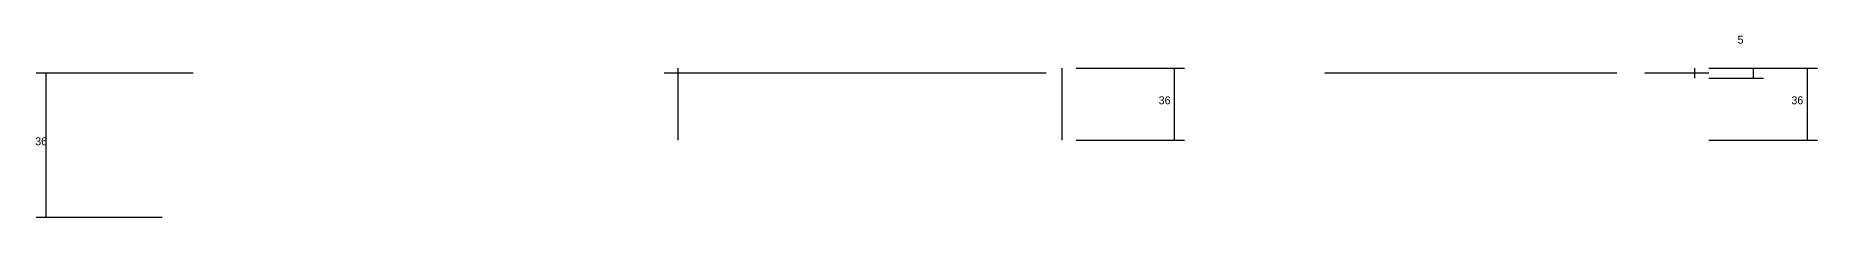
# Model space of a CAD drawing. Header units: metres. Extents: x 1764 to 5841, y -4497 to -3400.
# Drawn here: x 4942 to 5833, y -4497 to -4406 of the extents above; entities that cross this region are included whole.
import ezdxf

# ---------------------------------------------------------------- set-up
doc = ezdxf.new("R2010")
doc.units = ezdxf.units.M
for name, color, linetype in [('COTA', 241, 'Continuous'), ('SARR_2.2x7', 40, 'Continuous'), ('SARR_EDITAR', 141, 'Continuous')]:
    doc.layers.add(name, color=color, linetype=linetype)

msp = doc.modelspace()

# ---------------------------------------------------------------- linework, layer by layer
at = {"layer": 'COTA'}
for p, q in [((5021, -4425), (4942.5, -4425)), ((4947.5, -4497), (4947.5, -4425)), ((5462.4, -4422.5), (5516.6, -4422.5)), ((5511.6, -4458.5), (5511.6, -4422.5)), ((5778.6, -4422.5), (5832.9, -4422.5)), ((5778.6, -4422.5), (5806, -4422.5)), ((5801, -4427.5), (5801, -4422.5)), ((5827.9, -4458.5), (5827.9, -4422.5)), ((5778.6, -4427.5), (5806, -4427.5)), ((5462.4, -4458.5), (5516.6, -4458.5)), ((5778.6, -4458.5), (5832.9, -4458.5)), ((5005.4, -4497), (4942.5, -4497))]:
    msp.add_line(p, q, dxfattribs=at)
at = {"layer": 'SARR_2.2x7'}
for p, q in [((5256.4, -4424.7), (5447.4, -4424.7)), ((5263.4, -4458.5), (5263.4, -4422.5)), ((5455.4, -4458.5), (5455.4, -4422.5)), ((5771.6, -4427.5), (5771.6, -4422.5))]:
    msp.add_line(p, q, dxfattribs=at)
at = {"layer": 'SARR_EDITAR'}
for p, q in [((5586.6, -4424.7), (5732.6, -4424.7)), ((5746.6, -4424.7), (5778.6, -4424.7))]:
    msp.add_line(p, q, dxfattribs=at)

# ---------------------------------------------------------------- texts
at = {"layer": 'COTA'}
for s, p in [('5', (5793, -4410.2)), ('36', (5503.6, -4440.5)), ('36', (5819.9, -4440.5)), ('36', (4942, -4461))]:
    msp.add_text(s, height=4, dxfattribs=at).set_placement(p)

doc.saveas('drawing.dxf')
